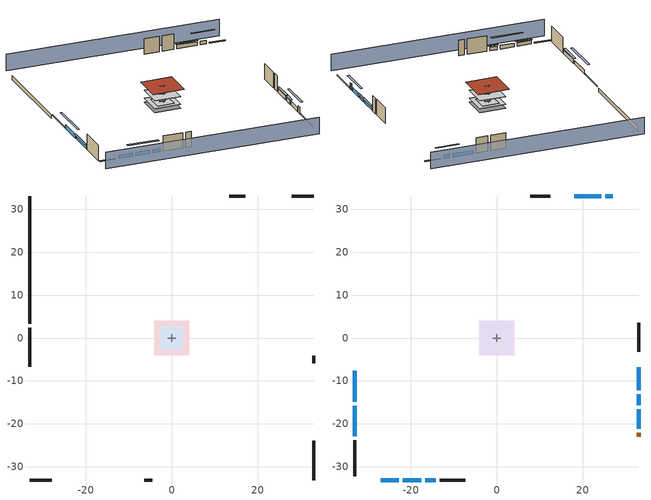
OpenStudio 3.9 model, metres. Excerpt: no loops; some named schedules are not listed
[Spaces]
garage 1
 floor foundation (Slab1 construction): -2.59,-2.59 -2.59,2.59 2.59,2.59 2.59,-2.59 z0
 wall outside (Wall1 construction): 17.08,33.1 13.42,33.1 z0.3:5.18
 wall outside (Wall2 construction): 33.1,-5.94 33.1,-4.11 z0.3:5.18
 wall outside (Wall9 construction): -6.43,-33.1 -4.6,-33.1 z0.3:5.18
 wall to conditioned space 1 (Wall5 construction Reversed): 0,0.91 0,-0.91 z0.3:5.18
 wall to conditioned space 1 (Wall6 construction Reversed): -0.91,0 0.91,0 z0.3:5.18
crawlspace - vented 1
 floor foundation (Slab2 construction): -4.05,-4.05 -4.05,4.05 4.05,4.05 4.05,-4.05 z-0.91
 wall outside (RimJoist1 construction): -33.1,2.43 -33.1,-6.75 z0.3:0.61
 wall outside (RimJoist2 construction): 33.1,33.1 28.01,33.1 z0.3:0.61
 wall outside (RimJoist3 construction): 33.1,-33.1 33.1,-23.93 z0.3:0.61
 wall outside (RimJoist4 construction): -33.1,-33.1 -28.01,-33.1 z0.3:0.61
 wall foundation (FoundationWall1 construction): -33.1,33.1 -33.1,3.35 z-0.91:0.3
conditioned space 1
 floor to crawlspace - vented 1 (Floor1 construction): -4.05,-4.05 -4.05,4.05 4.05,4.05 4.05,-4.05 z0.3
 floor to garage 1 (Floor2 construction): -2.59,-2.59 -2.59,2.59 2.59,2.59 2.59,-2.59 z0.3
 floor adiabatic (AdiabaticFloorConstruction): -4.05,-4.05 -4.05,4.05 4.05,4.05 4.05,-4.05 z2.74
 wall outside (Wall3 construction): -33.1,-23.83 -33.1,-32.17 z0.3:5.18
 wall outside (Wall4 construction): 12.5,33.1 7.86,33.1 z0.3:5.18
 wall outside (Wall7 construction): 33.1,-3.18 33.1,3.5 z0.3:5.18
 wall outside (Wall8 construction): -13.27,-33.1 -7.36,-33.1 z0.3:5.18
 wall outside (AdiabaticWallConstruction): -33.1,-7.68 -33.1,-14.83 / -33.1,-15.75 -33.1,-22.9 / 33.1,-21.16 33.1,-16.59 z0.3:1.52; 27.08,33.1 25.26,33.1 / 24.33,33.1 18.01,33.1 / 33.1,-12.23 33.1,-6.87 z0.3:1.49; 33.1,-15.66 33.1,-13.16 / -21.86,-33.1 -17.57,-33.1 / -27.08,-33.1 -22.79,-33.1 z0.3:1.43; -16.64,-33.1 -14.2,-33.1 z0.3:1.4
 wall outside (AdiabaticWallConstruction 1): 33.1,-23 33.1,-22.08 z0.3:2.34
 window (WindowConstruction): -33.1,-7.68 -33.1,-14.83 z0.3:1.52
 window (WindowConstruction 1): -33.1,-15.75 -33.1,-22.9 z0.3:1.52
 window (WindowConstruction 2): 27.08,33.1 25.26,33.1 z0.3:1.49
 window (WindowConstruction 3): 24.33,33.1 18.01,33.1 z0.3:1.49
 window (WindowConstruction 4): 33.1,-21.16 33.1,-16.59 z0.3:1.52
 window (WindowConstruction 5): 33.1,-15.66 33.1,-13.16 z0.3:1.43
 window (WindowConstruction 6): 33.1,-12.23 33.1,-6.87 z0.3:1.49
 window (WindowConstruction 7): -21.86,-33.1 -17.57,-33.1 z0.3:1.43
 window (WindowConstruction 8): -16.64,-33.1 -14.2,-33.1 z0.3:1.4
 window (WindowConstruction 9): -27.08,-33.1 -22.79,-33.1 z0.3:1.43
 door (Door): 33.1,-23 33.1,-22.09 z0.3:2.34
 ceiling adiabatic (AdiabaticFloorConstruction): 4.05,-4.05 4.05,4.05 -4.05,4.05 -4.05,-4.05 z2.74
 roof outside (Roof1 construction): -4.8,4.8 -4.8,-4.8 4.8,-4.8 4.8,4.8 z5.18
shading: -33.1,-37.67 33.1,-37.67 / 33.1,37.67 -33.1,37.67 z0:5.18; -33.1,-17.57 -33.1,-4.94 -33.71,-4.94 -33.71,-17.57 z4.27; -33.1,-23.21 -33.1,-15.45 -33.71,-15.45 -33.71,-23.21 z1.83; 22.52,33.1 29.83,33.1 29.83,33.71 22.52,33.71 z4.24; 17.71,33.1 24.64,33.1 24.64,33.71 17.71,33.71 z1.8; 33.1,-13.85 33.1,-23.9 33.71,-23.9 33.71,-13.85 z4.27; 33.1,-12.85 33.1,-15.97 33.71,-15.97 33.71,-12.85 z1.74; 33.1,-6.56 33.1,-12.53 33.71,-12.53 33.71,-6.56 z1.8; -14.83,-33.1 -24.61,-33.1 -24.61,-33.71 -14.83,-33.71 z4.18; -13.9,-33.1 -16.95,-33.1 -16.95,-33.71 -13.9,-33.71 z1.71; -22.49,-33.1 -27.39,-33.1 -27.39,-33.71 -22.49,-33.71 z1.74
[Site]
Portland Intl Arpt_OR: Latitude {deg}=45.59; Longitude {deg}=-122.6; Time Zone {hr}=-8; Elevation {m}=33; Terrain=Suburbs; Keep Site Location Information=Yes
[Site:GroundTemperature:Shallow]
10.2558, 8.96328, 8.85977, 9.47314, 11.9355, 14.3863, 16.5111, 17.8571, 17.9714, 16.8767, 14.8061, 12.4304
[Site:WaterMainsTemperature]
Calculation Method=Schedule; Temperature Schedule=mains temperature schedule
[Building]
Building 1
[Material] Roughness=Rough
Name | Thickness {m} | Conductivity {W/m-K} | Density {kg/m3} | Specific Heat {J/kg-K} | Thermal Absorptance | Solar Absorptance | Visible Absorptance
asphalt or fiberglass shingles | 0.00635 | 0.162714 | 1121.4 | 1465.45 | 0.9 | 0.85 | 0.85
roof rigid ins | 0.103632 | 0.029427 | 32.04 | 1214.23 | 0.9 | 0.7 | 0.7
osb sheathing 0.75 in. | 0.01905 | 0.115458 | 512.64 | 1214.23 | 0.9 | 0.7 | 0.7
roof stud and cavity | 0.2032 | 0.0828465 | 78.34581 | 1123.46 | 0.9 | 0.7 | 0.7
gypsum board | 0.0127 | 0.160291 | 801 | 837.4 | 0.9 | 0.6 | 0.6
wood siding | 0.0254 | 0.102417 | 544.68 | 1172.36 | 0.9 | 0.85 | 0.85
osb sheathing 0.5 in. | 0.0127 | 0.115458 | 512.64 | 1214.23 | 0.9 | 0.7 | 0.7
wall stud and cavity | 0.1397 | 0.727959 | 139.0536 | 1170.24 | 0.9 | 0.6 | 0.6
wall stud and cavity 1 | 0.1397 | 0.550994 | 139.0536 | 1170.24 | 0.9 | 0.7 | 0.7
osb sheathing 0.5 in. 1; osb sheathing 0.5 in. 2 | 0.0127 | 0.115458 | 512.64 | 1214.23
wall stud and cavity 2 | 0.1397 | 0.335416 | 139.0536 | 1170.24 | 0.9 | 0.7 | 0.7
rim joist stud and cavity | 0.0508 | 0.178688 | 50.32683 | 1063.81 | 0.9 | 0.6 | 0.6
floor stud and cavity | 0.1397 | 0.923637 | 92.3553 | 1139.71 | 0.9 | 0.7 | 0.7
floor covering | 0.0127 | 0.0433444 | 54.468 | 1339.84 | 0.9 | 0.6 | 0.6
concrete 4.0 in. | 0.1016 | 1.803125 | 2242.8 | 837.4 | 0.9 | 0.7 | 0.7
concrete 8.0 in. | 0.2032 | 1.803125 | 2242.8 | 837.4 | 0.9 | 0.7 | 0.7
soil 0.5 in. | 0.0127 | 1.3848 | 1842.3 | 418.7 | 0.9 | 0.7 | 0.7
wood siding 1; wood siding 2 | 0.0254 | 0.102417 | 544.68 | 1172.36
wall rigid ins; floor rigid ins | 0.512978 | 0.029427 | 32.04 | 1214.23 | 0.9 | 0.7 | 0.7
wall stud and cavity 3 | 0.0889 | 0.380278 | 52.3479 | 1209.89 | 0.9 | 0.7 | 0.7
door material | 0.04445 | 0.0612267 | 512.64 | 1214.23 | 0.9 | 0.7 | 0.7
floor stud and cavity 1 | 0.1397 | 1.75129 | 37.0049 | 1207.88 | 0.9 | 0.7 | 0.7
wall stud and cavity 4 | 0.0889 | 0.391764 | 83.0341 | 1211.67 | 0.9 | 0.7 | 0.7
furniture material conditioned space 1; furniture material garage 1 | 0.1524 | 0.115458 | 640.8 | 1214.23 | 0.9 | 0.6 | 0.6
[Construction]
Roof1 construction: asphalt or fiberglass shingles, roof rigid ins, osb sheathing 0.75 in., roof stud and cavity, gypsum board
Wall1 construction; Wall2 construction: wood siding, osb sheathing 0.5 in., wall stud and cavity
Wall3 construction; Wall4 construction: wood siding, osb sheathing 0.5 in., wall stud and cavity 1, gypsum board
Wall5 construction Reversed: gypsum board, wall stud and cavity 2, osb sheathing 0.5 in. 1
Wall6 construction Reversed: gypsum board, wall stud and cavity 2, osb sheathing 0.5 in. 2
Wall7 construction; Wall8 construction: wood siding, osb sheathing 0.5 in. 2, wall stud and cavity 1, gypsum board
Wall9 construction: wood siding, osb sheathing 0.5 in. 2, wall stud and cavity
RimJoist1 construction; RimJoist2 construction; RimJoist3 construction; RimJoist4 construction: wood siding, rim joist stud and cavity
Floor1 construction; Floor2 construction: floor stud and cavity, osb sheathing 0.75 in., floor covering
Slab1 construction: concrete 4.0 in.
FoundationWall1 construction: concrete 8.0 in.
Slab2 construction: soil 0.5 in.
WindowConstruction; WindowConstruction 1; WindowConstruction 2; WindowConstruction 3; WindowConstruction 4; WindowConstruction 5; WindowConstruction 6; WindowConstruction 7; WindowConstruction 8; WindowConstruction 9: WindowMaterial
AdiabaticWallConstruction: wood siding 1, wall rigid ins, wall stud and cavity 3, gypsum board
Door: door material
AdiabaticWallConstruction 1: wood siding 2, wall rigid ins, wall stud and cavity 3, gypsum board
AdiabaticFloorConstruction: floor stud and cavity 1, floor rigid ins, osb sheathing 0.75 in., floor covering
PartitionWallConstruction: gypsum board, wall stud and cavity 4, gypsum board
furniture construction conditioned space 1: furniture material conditioned space 1
furniture construction garage 1: furniture material garage 1
[WindowMaterial:SimpleGlazingSystem]
WindowMaterial: U-Factor {W/m2-K}=4.76952; Solar Heat Gain Coefficient=0.63
[ThermalZone] Multiplier=1; Use Ideal Air Loads=No
Name | Volume {m3} | Thermostat
conditioned space | 384.656 | conditioned space temperature setpoint
garage | 65.242
crawlspace - vented | 79.8535
[Sizing:Zone] Zone Cooling Design Supply Air Temperature Input Method=SupplyAirTemperature; Zone Cooling Design Supply Air Temperature {C}=14; Zone Cooling Design Supply Air Temperature Difference {deltaC}=11.11; Zone Heating Design Supply Air Temperature Input Method=SupplyAirTemperature; Zone Heating Design Supply Air Temperature {C}=40; Zone Heating Design Supply Air Temperature Difference {deltaC}=11.11; Zone Cooling Design Supply Air Humidity Ratio {kg-H2O/kg-air}=0.0085; Zone Heating Design Supply Air Humidity Ratio {kg-H2O/kg-air}=0.008; Cooling Design Air Flow Method=DesignDay; Heating Design Air Flow Method=DesignDay; Account for Dedicated Outdoor Air System=No; Dedicated Outdoor Air System Control Strategy=NeutralSupplyAir; Dedicated Outdoor Air Low Setpoint Temperature for Design {C}=autosize; Dedicated Outdoor Air High Setpoint Temperature for Design {C}=autosize; Zone Load Sizing Method=Sensible Load Only No Latent Load; Zone Latent Cooling Design Supply Air Humidity Ratio Input Method=HumidityRatioDifference; Zone Cooling Design Supply Air Humidity Ratio Difference {kgWater/kgDryAir}=0.005; Zone Latent Heating Design Supply Air Humidity Ratio Input Method=HumidityRatioDifference; Zone Humidification Design Supply Air Humidity Ratio Difference {kgWater/kgDryAir}=0.005; Sizing Option=Coincident
garage; crawlspace - vented
[Space]
Name | Thermal Zone | Volume {m3}
conditioned space 1 | conditioned space | 384.656
garage 1 | garage | 65.242
crawlspace - vented 1 | crawlspace - vented | 79.8535
[ThermostatSetpoint:DualSetpoint]
conditioned space temperature setpoint: Heating Setpoint Temperature Schedule=heating setpoint; Cooling Setpoint Temperature Schedule=cooling setpoint; Temperature Difference Between Cutout And Setpoint {deltaC}=0
[Foundation:Kiva] Wall Depth Below Slab {m}=0.2032
Name | Initial Indoor Air Temperature {C} | Wall Height Above Grade {m}
Foundation Kiva 1 | 13.4258 | 0.1016
Foundation Kiva 2 | 8.08325 | 0.3048
[Foundation:Kiva:Settings]
Soil Conductivity {W/m-K}=1.3848; Soil Density {kg/m3}=1842.3; Soil Specific Heat {J/kg-K}=418.7; Ground Solar Absorptivity=0.9; Ground Thermal Absorptivity=0.9; Ground Surface Roughness {m}=0.03; Far-Field Width {m}=40; Deep-Ground Boundary Condition=ZeroFlux; Deep-Ground Depth {m}=40; Minimum Cell Dimension {m}=0.2; Maximum Cell Growth Coefficient=3; Simulation Timestep=Timestep
[SurfaceProperty:ExposedFoundationPerimeter] Exposed Perimeter Calculation Method=TotalExposedPerimeter
Name | Total Exposed Perimeter {m}
Slab1 | 14.6304
Slab2 | 29.74848
[SurfaceProperty:IncidentSolarMultiplier] Incident Solar Multiplier=1; Incident Solar Multiplier Schedule=trans schedule winter=0.85 summer=0.7
Window1; Window2; Window3; Window4; Window5; Window6; Window7; Window8; Window9; Window10
[InternalMass:Definition] Design Level Calculation Method=SurfaceArea
Name | Construction | Surface Area {m2}
partition wall mass | PartitionWallConstruction | 157.749
furniture mass conditioned space 1 | furniture construction conditioned space 1 | 63.09974
furniture mass garage 1 | furniture construction garage 1 | 2.67561
[InternalMass] Multiplier=1
Name | Internal Mass Definition | Space or SpaceType
partition wall mass | partition wall mass | conditioned space 1
furniture mass conditioned space 1 | furniture mass conditioned space 1 | conditioned space 1
furniture mass garage 1 | furniture mass garage 1 | garage 1
[EnergyManagementSystem:Sensor]
Name | Output Variable or Output Meter Index Key | Output Variable or Output Meter
water_heater_T_set | water heater setpoint | Schedule Value
out_pb_s |  | Site Outdoor Air Barometric Pressure
out_wt_s |  | Site Outdoor Air Humidity Ratio
site_vw_s |  | Site Wind Speed
cool_season | cooling season schedule | Schedule Value
natural_vent_s | natural vent schedule | Schedule Value
htg_sp_s | heating setpoint | Schedule Value
clg_sp_s | cooling setpoint | Schedule Value
mech_vent_range_fan_0_sch_s | mech vent range fan 0 schedule | Schedule Value
mech_vent_bath_fan_0_sch_s | mech vent bath fan 0 schedule | Schedule Value
htg_load_cond |  | Heating:EnergyTransfer:Zone:CONDITIONED SPACE
clg_load_cond |  | Cooling:EnergyTransfer:Zone:CONDITIONED SPACE
s_conv | Floor1 | Surface Inside Face Convection Heat Gain Energy
s_ig | Floor1 | Surface Inside Face Internal Gains Radiation Heat Gain Energy
s_sol | Floor1 | Surface Inside Face Solar Radiation Heat Gain Energy
s_lgt | Floor1 | Surface Inside Face Lights Radiation Heat Gain Energy
s_surf | Floor1 | Surface Inside Face Net Surface Thermal Radiation Heat Gain Energy
s_conv_1 | Floor2 | Surface Inside Face Convection Heat Gain Energy
s_ig_1 | Floor2 | Surface Inside Face Internal Gains Radiation Heat Gain Energy
s_sol_1 | Floor2 | Surface Inside Face Solar Radiation Heat Gain Energy
s_lgt_1 | Floor2 | Surface Inside Face Lights Radiation Heat Gain Energy
s_surf_1 | Floor2 | Surface Inside Face Net Surface Thermal Radiation Heat Gain Energy
s_conv_2 | inferred conditioned ceiling | Surface Inside Face Convection Heat Gain Energy
s_ig_2 | inferred conditioned ceiling | Surface Inside Face Internal Gains Radiation Heat Gain Energy
s_sol_2 | inferred conditioned ceiling | Surface Inside Face Solar Radiation Heat Gain Energy
s_lgt_2 | inferred conditioned ceiling | Surface Inside Face Lights Radiation Heat Gain Energy
s_surf_2 | inferred conditioned ceiling | Surface Inside Face Net Surface Thermal Radiation Heat Gain Energy
s_conv_3 | inferred conditioned floor | Surface Inside Face Convection Heat Gain Energy
s_ig_3 | inferred conditioned floor | Surface Inside Face Internal Gains Radiation Heat Gain Energy
s_sol_3 | inferred conditioned floor | Surface Inside Face Solar Radiation Heat Gain Energy
s_lgt_3 | inferred conditioned floor | Surface Inside Face Lights Radiation Heat Gain Energy
s_surf_3 | inferred conditioned floor | Surface Inside Face Net Surface Thermal Radiation Heat Gain Energy
s_conv_4 | Roof1 | Surface Inside Face Convection Heat Gain Energy
s_ig_4 | Roof1 | Surface Inside Face Internal Gains Radiation Heat Gain Energy
s_sol_4 | Roof1 | Surface Inside Face Solar Radiation Heat Gain Energy
s_lgt_4 | Roof1 | Surface Inside Face Lights Radiation Heat Gain Energy
s_surf_4 | Roof1 | Surface Inside Face Net Surface Thermal Radiation Heat Gain Energy
ss_sol | Door1 | Surface Inside Face Solar Radiation Heat Gain Energy
ss_lgt | Door1 | Surface Inside Face Lights Radiation Heat Gain Energy
ss_conv | Door1 | Surface Inside Face Convection Heat Gain Energy
ss_ig | Door1 | Surface Inside Face Internal Gains Radiation Heat Gain Energy
ss_surf | Door1 | Surface Inside Face Net Surface Thermal Radiation Heat Gain Energy
ss_conv_1 | Window1 | Surface Inside Face Convection Heat Gain Energy
ss_ig_1 | Window1 | Surface Inside Face Internal Gains Radiation Heat Gain Energy
ss_surf_1 | Window1 | Surface Inside Face Net Surface Thermal Radiation Heat Gain Energy
ss_trans_in | Window1 | Surface Window Transmitted Solar Radiation Rate
ss_back_out | Window1 | Surface Window Shortwave from Zone Back Out Window Heat Transfer Rate
ss_trans_out | Window1 | Surface Inside Face Initial Transmitted Diffuse Transmitted Out Window Solar Radiation Rate
ss_conv_2 | Window10 | Surface Inside Face Convection Heat Gain Energy
ss_ig_2 | Window10 | Surface Inside Face Internal Gains Radiation Heat Gain Energy
ss_surf_2 | Window10 | Surface Inside Face Net Surface Thermal Radiation Heat Gain Energy
ss_trans_in_1 | Window10 | Surface Window Transmitted Solar Radiation Rate
ss_back_out_1 | Window10 | Surface Window Shortwave from Zone Back Out Window Heat Transfer Rate
ss_trans_out_1 | Window10 | Surface Inside Face Initial Transmitted Diffuse Transmitted Out Window Solar Radiation Rate
ss_conv_3 | Window2 | Surface Inside Face Convection Heat Gain Energy
ss_ig_3 | Window2 | Surface Inside Face Internal Gains Radiation Heat Gain Energy
ss_surf_3 | Window2 | Surface Inside Face Net Surface Thermal Radiation Heat Gain Energy
ss_trans_in_2 | Window2 | Surface Window Transmitted Solar Radiation Rate
ss_back_out_2 | Window2 | Surface Window Shortwave from Zone Back Out Window Heat Transfer Rate
ss_trans_out_2 | Window2 | Surface Inside Face Initial Transmitted Diffuse Transmitted Out Window Solar Radiation Rate
ss_conv_4 | Window3 | Surface Inside Face Convection Heat Gain Energy
ss_ig_4 | Window3 | Surface Inside Face Internal Gains Radiation Heat Gain Energy
ss_surf_4 | Window3 | Surface Inside Face Net Surface Thermal Radiation Heat Gain Energy
ss_trans_in_3 | Window3 | Surface Window Transmitted Solar Radiation Rate
ss_back_out_3 | Window3 | Surface Window Shortwave from Zone Back Out Window Heat Transfer Rate
ss_trans_out_3 | Window3 | Surface Inside Face Initial Transmitted Diffuse Transmitted Out Window Solar Radiation Rate
ss_conv_5 | Window4 | Surface Inside Face Convection Heat Gain Energy
ss_ig_5 | Window4 | Surface Inside Face Internal Gains Radiation Heat Gain Energy
ss_surf_5 | Window4 | Surface Inside Face Net Surface Thermal Radiation Heat Gain Energy
ss_trans_in_4 | Window4 | Surface Window Transmitted Solar Radiation Rate
ss_back_out_4 | Window4 | Surface Window Shortwave from Zone Back Out Window Heat Transfer Rate
ss_trans_out_4 | Window4 | Surface Inside Face Initial Transmitted Diffuse Transmitted Out Window Solar Radiation Rate
ss_conv_6 | Window5 | Surface Inside Face Convection Heat Gain Energy
ss_ig_6 | Window5 | Surface Inside Face Internal Gains Radiation Heat Gain Energy
ss_surf_6 | Window5 | Surface Inside Face Net Surface Thermal Radiation Heat Gain Energy
ss_trans_in_5 | Window5 | Surface Window Transmitted Solar Radiation Rate
ss_back_out_5 | Window5 | Surface Window Shortwave from Zone Back Out Window Heat Transfer Rate
ss_trans_out_5 | Window5 | Surface Inside Face Initial Transmitted Diffuse Transmitted Out Window Solar Radiation Rate
ss_conv_7 | Window6 | Surface Inside Face Convection Heat Gain Energy
ss_ig_7 | Window6 | Surface Inside Face Internal Gains Radiation Heat Gain Energy
ss_surf_7 | Window6 | Surface Inside Face Net Surface Thermal Radiation Heat Gain Energy
ss_trans_in_6 | Window6 | Surface Window Transmitted Solar Radiation Rate
ss_back_out_6 | Window6 | Surface Window Shortwave from Zone Back Out Window Heat Transfer Rate
ss_trans_out_6 | Window6 | Surface Inside Face Initial Transmitted Diffuse Transmitted Out Window Solar Radiation Rate
ss_conv_8 | Window7 | Surface Inside Face Convection Heat Gain Energy
ss_ig_8 | Window7 | Surface Inside Face Internal Gains Radiation Heat Gain Energy
ss_surf_8 | Window7 | Surface Inside Face Net Surface Thermal Radiation Heat Gain Energy
ss_trans_in_7 | Window7 | Surface Window Transmitted Solar Radiation Rate
ss_back_out_7 | Window7 | Surface Window Shortwave from Zone Back Out Window Heat Transfer Rate
ss_trans_out_7 | Window7 | Surface Inside Face Initial Transmitted Diffuse Transmitted Out Window Solar Radiation Rate
ss_conv_9 | Window8 | Surface Inside Face Convection Heat Gain Energy
ss_ig_9 | Window8 | Surface Inside Face Internal Gains Radiation Heat Gain Energy
ss_surf_9 | Window8 | Surface Inside Face Net Surface Thermal Radiation Heat Gain Energy
ss_trans_in_8 | Window8 | Surface Window Transmitted Solar Radiation Rate
ss_back_out_8 | Window8 | Surface Window Shortwave from Zone Back Out Window Heat Transfer Rate
ss_trans_out_8 | Window8 | Surface Inside Face Initial Transmitted Diffuse Transmitted Out Window Solar Radiation Rate
ss_conv_10 | Window9 | Surface Inside Face Convection Heat Gain Energy
ss_ig_10 | Window9 | Surface Inside Face Internal Gains Radiation Heat Gain Energy
ss_surf_10 | Window9 | Surface Inside Face Net Surface Thermal Radiation Heat Gain Energy
ss_trans_in_9 | Window9 | Surface Window Transmitted Solar Radiation Rate
ss_back_out_9 | Window9 | Surface Window Shortwave from Zone Back Out Window Heat Transfer Rate
ss_trans_out_9 | Window9 | Surface Inside Face Initial Transmitted Diffuse Transmitted Out Window Solar Radiation Rate
s_conv_5 | Wall3 | Surface Inside Face Convection Heat Gain Energy
s_ig_5 | Wall3 | Surface Inside Face Internal Gains Radiation Heat Gain Energy
s_sol_5 | Wall3 | Surface Inside Face Solar Radiation Heat Gain Energy
s_lgt_5 | Wall3 | Surface Inside Face Lights Radiation Heat Gain Energy
s_surf_5 | Wall3 | Surface Inside Face Net Surface Thermal Radiation Heat Gain Energy
s_conv_6 | Wall4 | Surface Inside Face Convection Heat Gain Energy
s_ig_6 | Wall4 | Surface Inside Face Internal Gains Radiation Heat Gain Energy
s_sol_6 | Wall4 | Surface Inside Face Solar Radiation Heat Gain Energy
s_lgt_6 | Wall4 | Surface Inside Face Lights Radiation Heat Gain Energy
s_surf_6 | Wall4 | Surface Inside Face Net Surface Thermal Radiation Heat Gain Energy
s_conv_7 | Wall5 | Surface Inside Face Convection Heat Gain Energy
s_ig_7 | Wall5 | Surface Inside Face Internal Gains Radiation Heat Gain Energy
s_sol_7 | Wall5 | Surface Inside Face Solar Radiation Heat Gain Energy
s_lgt_7 | Wall5 | Surface Inside Face Lights Radiation Heat Gain Energy
s_surf_7 | Wall5 | Surface Inside Face Net Surface Thermal Radiation Heat Gain Energy
s_conv_8 | Wall6 | Surface Inside Face Convection Heat Gain Energy
s_ig_8 | Wall6 | Surface Inside Face Internal Gains Radiation Heat Gain Energy
[ElectricEquipment:Definition] Design Level Calculation Method=EquipmentLevel
Name | Design Level {W} | Fraction Latent | Fraction Radiant | Fraction Lost
ceiling fan | 18.017 | 0 | 0.558 | 0
clothes washer | 167.758 | 0.03 | 0.162 | 0.7
fridge | 49.4292 | 0 | 0.6 | 0
freezer | 194.914 | 0 | 0.6 | 0
cooking range | 1248.49 | 0.08 | 0.432 | 0.2
misc tv | 549.345 | 0 | 0.6 | 0
misc plug loads | 365.846 | 0.021 | 0.558 | 0.049
whole house fan; mech vent house fan | 0 | 0 | 0 | 1
mech vent house fan cfis | 0 | 0 | 0 | 0
mech vent range fan 0; mech vent bath fan 0 | 30 | 0 | 0 | 1
[ElectricEquipment]
Name | Electric Equipment Definition | Space or SpaceType | Schedule
ceiling fan | ceiling fan | conditioned space 1 | ceiling_fan
clothes washer | clothes washer | conditioned space 1 | clothes_washer
fridge | fridge | conditioned space 1 | fridge schedule
freezer | freezer | garage 1 | freezer schedule
cooking range | cooking range | conditioned space 1 | cooking_range
misc tv | misc tv | conditioned space 1 | plug_loads_tv
misc plug loads | misc plug loads | conditioned space 1 | plug_loads_other
whole house fan | whole house fan | conditioned space 1 | Always On Discrete
mech vent house fan | mech vent house fan | conditioned space 1 | mech vent house fan schedule
mech vent house fan cfis | mech vent house fan cfis | conditioned space 1 | mech vent house fan cfis schedule
mech vent range fan 0 | mech vent range fan 0 | conditioned space 1 | mech vent range fan 0 schedule
mech vent bath fan 0 | mech vent bath fan 0 | conditioned space 1 | mech vent bath fan 0 schedule
[OtherEquipment:Definition] Design Level Calculation Method=EquipmentLevel
Name | Design Level {W} | Fraction Latent | Fraction Radiant | Fraction Lost
water heater sens; mech vent house fan sensible load | 0 | 0 | 0 | 0
water heater lat; mech vent house fan latent load | 0 | 1 | 0 | 0
water heater energy adjustment1 | 0.01 | 0 | 0 | 1
cooking range 2 | 0 | 0.08 | 0.432 | 0.2
general water use sensible | -61.6891 | 0 | 0.6 | 0
general water use latent | 62.594 | 1 | 0 | 0
[OtherEquipment] Space or SpaceType=conditioned space 1
Name | Other Equipment Definition | Schedule | Fuel Type
water heater sens | water heater sens | Always On Discrete
water heater lat | water heater lat | Always On Discrete
water heater energy adjustment1 | water heater energy adjustment1 | Always On Discrete | Electricity
cooking range 1 | cooking range 2 | cooking_range | Electricity
general water use sensible | general water use sensible | general water use schedule
general water use latent | general water use latent | general water use schedule
mech vent house fan sensible load | mech vent house fan sensible load | Always On Discrete
mech vent house fan latent load | mech vent house fan latent load | Always On Discrete
[WaterUse:Equipment:Definition]
clothes washer: Peak Flow Rate {m3/s}=2.00372e-06
[Lights:Definition] Design Level Calculation Method=LightingLevel; Fraction Radiant=0.6; Fraction Visible=0.2; Return Air Fraction=0
Name | Lighting Level {W}
interior lighting | 1057.45
garage lighting | 54.3471
[Lights] Fraction Replaceable=1
Name | Lights Definition | Space or SpaceType | Schedule
interior lighting | interior lighting | conditioned space 1 | lighting_interior
garage lighting | garage lighting | garage 1 | lighting_garage
[Exterior:Lights:Definition]
exterior lighting: Design Level {W}=42.5523
[Exterior:Lights]
exterior lighting: Exterior Lights Definition=exterior lighting; Schedule=exterior lighting schedule
[People:Definition]
occupants: Number of People Calculation Method=People; Number of People {people}=3; Fraction Radiant=0.314171; Sensible Heat Fraction=0.56303; Carbon Dioxide Generation Rate {m3/s-W}=0; Enable ASHRAE 55 Comfort Warnings=No; Mean Radiant Temperature Calculation Type=EnclosureAveraged
[People]
occupants: People Definition=occupants; Space or SpaceType=conditioned space 1; Number of People Schedule=occupants; Activity Level Schedule=occupants activity schedule; Multiplier=1
[SpaceInfiltration:DesignFlowRate] Schedule=Always On Discrete
Name | Space or SpaceType | Design Flow Rate Calculation Method | Design Flow Rate {m3/s} | Air Changes per Hour {1/hr} | Constant Term Coefficient | Temperature Term Coefficient | Velocity Term Coefficient | Velocity Squared Term Coefficient
natural vent flow; whole house fan flow; infil flow | conditioned space 1 | Flow/Space | 0
infil crawlspace - vented 1 | crawlspace - vented 1 | AirChanges/Hour |  | 2.6013 | 1 | 0 | 0 | 0
[SpaceInfiltration:EffectiveLeakageArea]
infil garage 1: Space or SpaceType=garage 1; Schedule=Always On Discrete; Effective Air Leakage Area {cm2}=679.592; Stack Coefficient=0.000129147; Wind Coefficient=4.64657e-05
